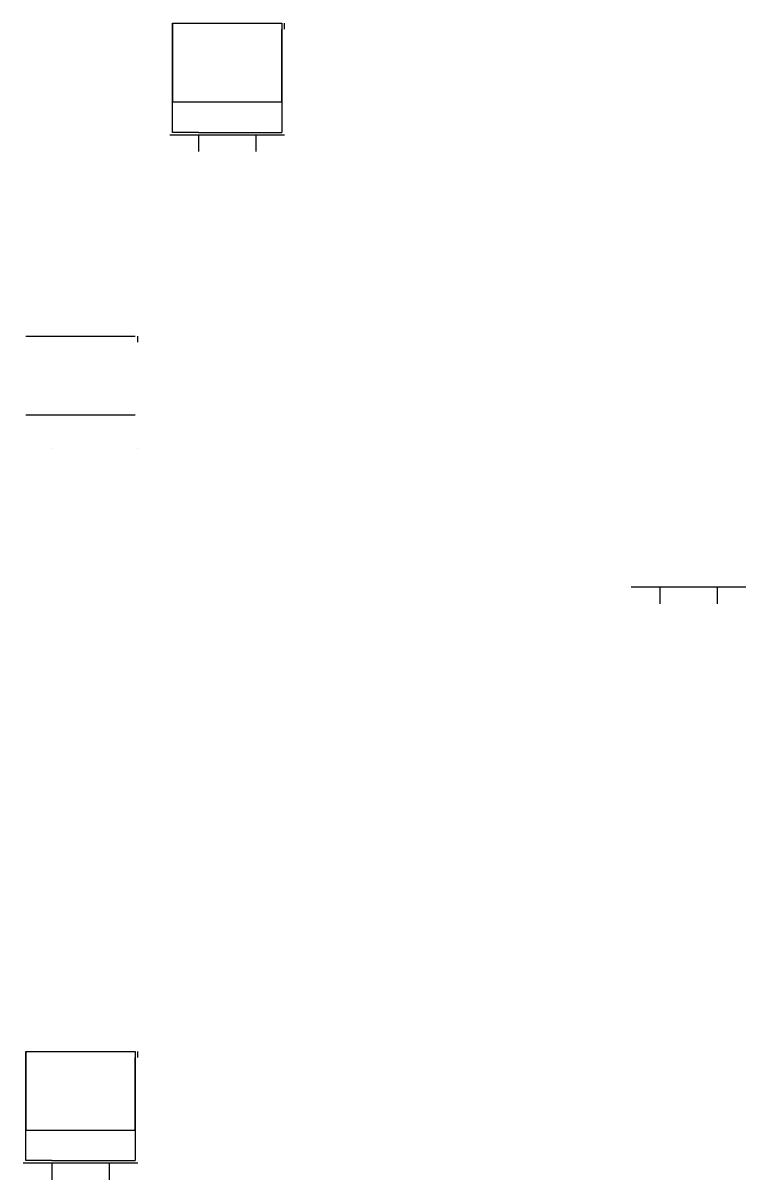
# Model space of a CAD drawing. Header units: millimetres. Extents: x 385 to 468, y 59 to 191.
import ezdxf

# ---------------------------------------------------------------- set-up
doc = ezdxf.new("R2010")
doc.units = ezdxf.units.MM

msp = doc.modelspace()

# ---------------------------------------------------------------- linework, layer by layer
at = {"extrusion": (1, 0, 0)}
for p, q in [((402.05, 178.57, -4.6), (402.05, 191.07, -4.6)), ((402.05, 191.07, -9.3), (402.05, 182.07, -9.3)), ((414.85, 190.37, -12.8), (414.85, 191.07, -12.8)), ((414.55, 182.07, -9.3), (414.55, 190.37, -9.3)), ((414.85, 190.37, -13.1), (414.85, 190.37, -12.8)), ((402.05, 182.07, -9.3), (414.55, 182.07, -9.3)), ((398.07, 154.55, -12.8), (398.07, 155.25, -12.8)), ((398.07, 154.55, -13.1), (398.07, 154.55, -12.8)), ((385.27, 146.25, -9.3), (397.77, 146.25, -9.3)), ((385.27, 60.91, 45.54), (385.27, 73.41, 45.54)), ((385.27, 73.41, 40.84), (385.27, 64.41, 40.84)), ((398.07, 72.71, 37.34), (398.07, 73.41, 37.34)), ((397.77, 64.41, 40.84), (397.77, 72.71, 40.84)), ((398.07, 72.71, 37.04), (398.07, 72.71, 37.34)), ((385.27, 64.41, 40.84), (397.77, 64.41, 40.84))]:
    msp.add_line(p, q, dxfattribs=at)
at = {"extrusion": (0, -1, 0)}
for p, q in [((402.05, 191.07, -4.6), (414.55, 191.07, -4.6)), ((414.55, 191.07, -4.6), (414.55, 178.57, -4.6)), ((411.57, 178.27, -0.4), (411.57, 178.27, -4.4)), ((464.33, 126.53, -0.4), (464.33, 126.53, -4.4)), ((385.27, 73.41, 45.54), (397.77, 73.41, 45.54)), ((397.77, 73.41, 45.54), (397.77, 60.91, 45.54)), ((394.79, 60.61, 49.74), (394.79, 60.61, 45.74))]:
    msp.add_line(p, q, dxfattribs=at)
for p, q in [((402.05, 178.57, -9.3), (402.05, 191.07, -9.3)), ((402.05, 191.07, -9.3), (414.55, 191.07, -9.3)), ((414.85, 191.07, -12.8), (414.85, 191.07, -12.15)), ((414.85, 178.27, -8.8), (401.75, 178.27, -8.8)), ((405.02, 178.57, -9.3), (402.05, 178.57, -9.3)), ((405.02, 178.57, -8.8), (405.02, 178.57, -9.3)), ((405.02, 178.27, -4.8), (405.02, 178.27, -8.8)), ((405.02, 178.27, -6.8), (405.02, 176.37, -6.8)), ((411.57, 178.27, -4.8), (411.57, 178.27, -8.8)), ((411.57, 178.27, -6.8), (411.57, 176.37, -6.8)), ((414.85, 178.27, -13.1), (414.85, 178.27, -8.8)), ((405.02, 176.37, -6.8), (405.02, 176.37, -7.37)), ((411.57, 176.37, -6.8), (411.57, 176.37, -8.05)), ((385.27, 155.25, -9.3), (397.77, 155.25, -9.3)), ((398.07, 155.25, -12.8), (398.07, 155.25, -12.15)), ((388.24, 142.45, -4.8), (388.24, 142.45, -8.8)), ((398.07, 142.45, -13.1), (398.07, 142.45, -8.8)), ((467.61, 126.53, -8.8), (454.51, 126.53, -8.8)), ((457.78, 126.53, -4.8), (457.78, 126.53, -8.8)), ((457.78, 126.53, -6.8), (457.78, 124.63, -6.8)), ((464.33, 126.53, -4.8), (464.33, 126.53, -8.8)), ((464.33, 126.53, -6.8), (464.33, 124.63, -6.8)), ((467.61, 126.53, -13.1), (467.61, 126.53, -8.8)), ((457.78, 124.63, -6.8), (457.78, 124.63, -7.37)), ((464.33, 124.63, -6.8), (464.33, 124.63, -8.05)), ((385.27, 60.91, 40.84), (385.27, 73.41, 40.84)), ((385.27, 73.41, 40.84), (397.77, 73.41, 40.84)), ((398.07, 73.41, 37.34), (398.07, 73.41, 37.99)), ((388.24, 60.91, 40.84), (385.27, 60.91, 40.84)), ((388.24, 60.91, 41.34), (388.24, 60.91, 40.84)), ((398.07, 60.61, 41.34), (384.97, 60.61, 41.34)), ((388.24, 60.61, 45.34), (388.24, 60.61, 41.34)), ((388.24, 60.61, 43.34), (388.24, 58.71, 43.34)), ((394.79, 60.61, 45.34), (394.79, 60.61, 41.34)), ((394.79, 60.61, 43.34), (394.79, 58.71, 43.34)), ((398.07, 60.61, 37.04), (398.07, 60.61, 41.34)), ((388.24, 58.71, 43.34), (388.24, 58.71, 42.78)), ((394.79, 58.71, 43.34), (394.79, 58.71, 42.09))]:
    msp.add_line(p, q)
at = {"extrusion": (0, 1, 0)}
for p, q in [((405.02, 178.57, -4.6), (402.05, 178.57, -4.6)), ((405.02, 178.57, -4.6), (414.55, 178.57, -4.6)), ((388.24, 60.91, 45.54), (385.27, 60.91, 45.54)), ((388.24, 60.91, 45.54), (397.77, 60.91, 45.54))]:
    msp.add_line(p, q, dxfattribs=at)
at = {"extrusion": (-1, 0, 0)}
for p, q in [((411.57, 178.27, -2.4), (411.57, 176.37, -2.4)), ((464.33, 126.53, -2.4), (464.33, 124.63, -2.4)), ((394.79, 60.61, 47.74), (394.79, 58.71, 47.74))]:
    msp.add_line(p, q, dxfattribs=at)

doc.saveas('drawing.dxf')
